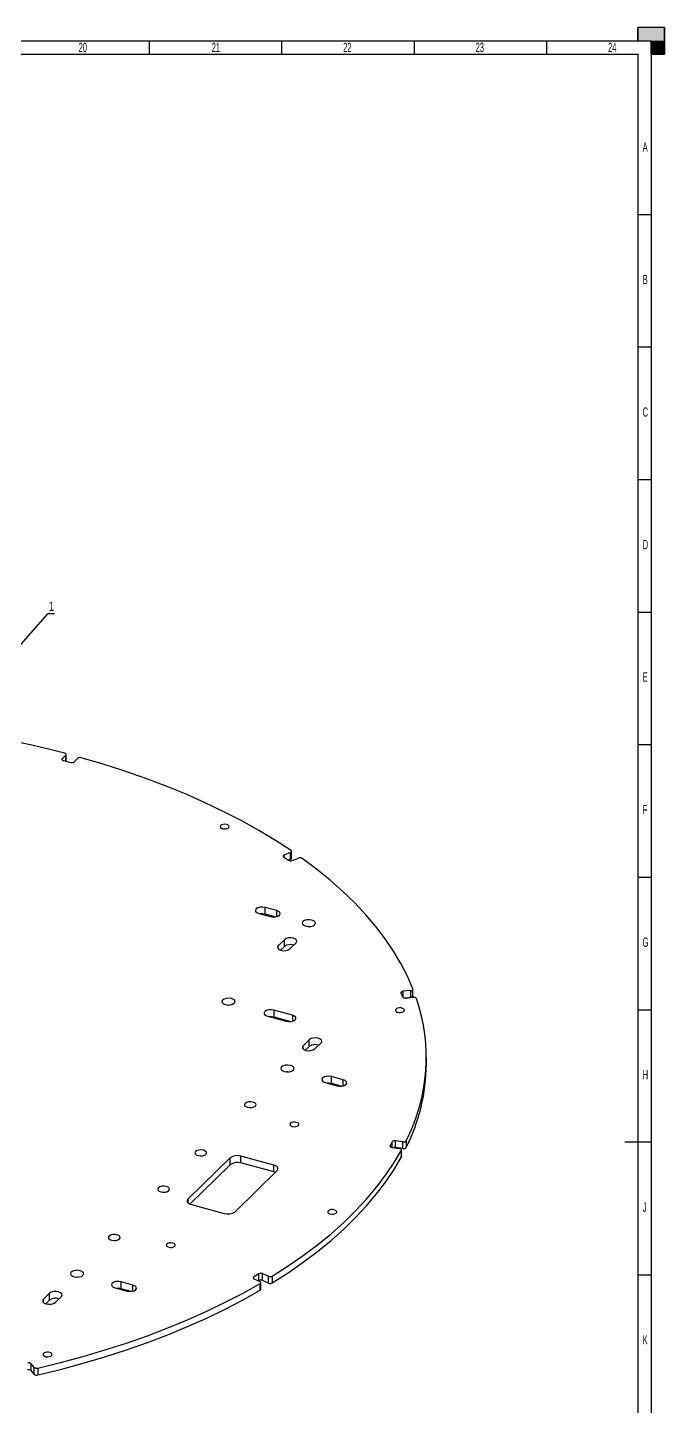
# Model space of a CAD drawing. Extents: x 0 to 1189, y 0 to 841.
# Drawn here: x 949 to 1189, y 321 to 841 of the extents above; entities that cross this region are included whole.
import ezdxf

# ---------------------------------------------------------------- set-up
doc = ezdxf.new("R2010")
doc.units = 0
doc.layers.get('0').update_dxf_attribs({"linetype": 'CONTINUOUS'})
doc.layers.add('BORDER', color=7, linetype='CONTINUOUS')
doc.layers.add('TRIM', color=7, linetype='CONTINUOUS')
doc.styles.add('SLDTEXTSTYLE0', font='TXT', dxfattribs={"width": 0.605})
doc.styles.add('SLDTEXTSTYLE2', font='TXT', dxfattribs={"width": 0.75})

# ---------------------------------------------------------------- blocks, each defined once
blk = doc.blocks.new('*U15')
at = {"layer": 'TRIM', "linetype": 'CONTINUOUS'}
for p, q in [((1179, 836), (1179, 841)), ((1189, 841), (1189, 836)), ((1184, 831), (1184, 836)), ((1189, 836), (1189, 831))]:
    blk.add_line(p, q, dxfattribs=at)
at = {"layer": 'TRIM', "linetype": 'CONTINUOUS', "extrusion": (0, 0, -1)}
for points in [[(-1179, 841), (-1189, 836), (-1179, 836)], [(-1179, 841), (-1189, 841), (-1189, 836)], [(-1184, 836), (-1189, 831), (-1184, 831)], [(-1184, 836), (-1189, 836), (-1189, 831)]]:
    blk.add_solid(points, dxfattribs=at)
blk = doc.blocks.new('*U58')
at = {"layer": 'BORDER', "color": 7, "style": 'SLDTEXTSTYLE0', "width": 0.605}
blk.add_text('24', height=3.5, dxfattribs=at).set_placement((1167.73, 831.77))
blk = doc.blocks.new('*U59')
at = {"layer": 'BORDER', "color": 7, "style": 'SLDTEXTSTYLE0', "width": 0.605}
blk.add_text('23', height=3.5, dxfattribs=at).set_placement((1117.74, 831.77))
blk = doc.blocks.new('*U60')
at = {"layer": 'BORDER', "color": 7, "style": 'SLDTEXTSTYLE0', "width": 0.605}
blk.add_text('20', height=3.5, dxfattribs=at).set_placement((967.91, 831.77))
blk = doc.blocks.new('*U61')
at = {"layer": 'BORDER', "color": 7, "style": 'SLDTEXTSTYLE0', "width": 0.605}
blk.add_text('21', height=3.5, dxfattribs=at).set_placement((1018.15, 831.77))
blk = doc.blocks.new('*U62')
at = {"layer": 'BORDER', "color": 7, "style": 'SLDTEXTSTYLE0', "width": 0.605}
blk.add_text('22', height=3.5, dxfattribs=at).set_placement((1067.74, 831.77))
blk = doc.blocks.new('*U81')
at = {"layer": 'BORDER', "color": 7, "style": 'SLDTEXTSTYLE0', "width": 0.605}
blk.add_text('A', height=3.5, dxfattribs=at).set_placement((1180.78, 794.22))
blk = doc.blocks.new('*U82')
at = {"layer": 'BORDER', "color": 7, "style": 'SLDTEXTSTYLE0', "width": 0.605}
blk.add_text('F', height=3.5, dxfattribs=at).set_placement((1180.79, 544.22))
blk = doc.blocks.new('*U83')
at = {"layer": 'BORDER', "color": 7, "style": 'SLDTEXTSTYLE0', "width": 0.605}
blk.add_text('E', height=3.5, dxfattribs=at).set_placement((1180.82, 594.22))
blk = doc.blocks.new('*U84')
at = {"layer": 'BORDER', "color": 7, "style": 'SLDTEXTSTYLE0', "width": 0.605}
blk.add_text('D', height=3.5, dxfattribs=at).set_placement((1180.79, 644.22))
blk = doc.blocks.new('*U85')
at = {"layer": 'BORDER', "color": 7, "style": 'SLDTEXTSTYLE0', "width": 0.605}
blk.add_text('C', height=3.5, dxfattribs=at).set_placement((1180.78, 694.22))
blk = doc.blocks.new('*U86')
at = {"layer": 'BORDER', "color": 7, "style": 'SLDTEXTSTYLE0', "width": 0.605}
blk.add_text('B', height=3.5, dxfattribs=at).set_placement((1180.81, 744.22))
blk = doc.blocks.new('*U87')
at = {"layer": 'BORDER', "color": 7, "style": 'SLDTEXTSTYLE0', "width": 0.605}
blk.add_text('G', height=3.5, dxfattribs=at).set_placement((1180.76, 494.22))
blk = doc.blocks.new('*U88')
at = {"layer": 'BORDER', "color": 7, "style": 'SLDTEXTSTYLE0', "width": 0.605}
blk.add_text('H', height=3.5, dxfattribs=at).set_placement((1180.8, 444.22))
blk = doc.blocks.new('*U89')
at = {"layer": 'BORDER', "color": 7, "style": 'SLDTEXTSTYLE0', "width": 0.605}
blk.add_text('J', height=3.5, dxfattribs=at).set_placement((1180.83, 394.22))
blk = doc.blocks.new('*U90')
at = {"layer": 'BORDER', "color": 7, "style": 'SLDTEXTSTYLE0', "width": 0.605}
blk.add_text('K', height=3.5, dxfattribs=at).set_placement((1180.8, 344.22))
blk = doc.blocks.new('*U140')
at = {"layer": 'BORDER', "color": 0, "style": 'SLDTEXTSTYLE2', "width": 0.75}
blk.add_text('1', height=3.5, dxfattribs=at).set_placement((0.4, 1.1))
blk = doc.blocks.new('SW_NOTE_2')
at = {"layer": 'BORDER', "color": 0}
blk.add_line((2.47, 0), (0, 0), dxfattribs=at)
blk.add_blockref('*U140', (0, 0))
blk = doc.blocks.new('_DOT')
at = {"color": 0, "linetype": 'BYBLOCK'}
blk.add_line((-0.5, 0), (-1, 0), dxfattribs=at)
at = {"color": 0, "linetype": 'BYBLOCK', "const_width": 0.5}
blk.add_lwpolyline([(-0.25, 0, 1), (0.25, 0, 1)], format="xyb", close=True, dxfattribs=at)
blk = doc.blocks.new('*U141')
at = {"layer": 'BORDER'}
blk.add_lwpolyline([(909.5, 566.75), (956.29, 619.87)], dxfattribs=at)
at = {"layer": 'BORDER', "xscale": 1.016, "yscale": 1.016, "zscale": 1.016, "rotation": 228.623026536621}
blk.add_blockref('_DOT', (908.83, 565.99), dxfattribs=at)

msp = doc.modelspace()

# ---------------------------------------------------------------- linework, layer by layer
at = {"color": 7, "linetype": 'CONTINUOUS'}
for p, q in [((963.12, 566.54), (961.74, 565.18)), ((962.15, 564.49), (964.81, 563.77)), ((963.24, 564.21), (963.24, 566.78)), ((963.24, 564.21), (963.24, 564.19)), ((966.16, 563.98), (967.55, 565.34)), ((1045.28, 528.14), (1047.06, 526.9)), ((1047.88, 529.78), (1045.49, 528.86)), ((1047.88, 527.2), (1047.07, 526.9)), ((1047.88, 527.2), (1047.88, 529.78)), ((1048.29, 527.62), (1048.29, 530.19)), ((1048.46, 526.79), (1050.85, 527.7)), ((1035.92, 506.82), (1040.35, 505.62)), ((1042.68, 507.89), (1038.26, 509.1)), ((1038.26, 506.52), (1038.26, 509.1)), ((1042.04, 505.5), (1038.26, 506.52)), ((1054.91, 501.86), (1054.65, 501.86)), ((1045.57, 496.92), (1043.23, 494.64)), ((1045.57, 494.35), (1044.13, 492.94)), ((1045.57, 494.35), (1045.57, 496.92)), ((1047.66, 493.44), (1049.99, 495.72)), ((1089.56, 476.83), (1090.12, 475.31)), ((1093.28, 477.71), (1090.35, 477.43)), ((1093.28, 475.14), (1090.85, 474.9)), ((1091.29, 474.9), (1094.21, 475.18)), ((1093.28, 475.14), (1093.28, 477.71)), ((1094.09, 475.65), (1094.09, 478.22)), ((1024.58, 472.26), (1024.31, 472.26)), ((1048.61, 468.43), (1041.53, 470.35)), ((1041.53, 470.35), (1041.53, 467.78)), ((1039.2, 468.08), (1046.27, 466.15)), ((1041.53, 467.78), (1047.97, 466.03)), ((1054.97, 459.19), (1052.63, 456.91)), ((1054.97, 456.62), (1054.97, 459.19)), ((1057.06, 455.71), (1059.39, 457.99)), ((1054.97, 456.62), (1053.53, 455.22)), ((1099.14, 449.96), (1099.14, 452.53)), ((1046.81, 447.05), (1046.54, 447.05)), ((1060.99, 442.99), (1065.41, 441.79)), ((1067.74, 444.07), (1063.32, 445.27)), ((1063.32, 442.7), (1063.32, 445.27)), ((1067.1, 441.67), (1063.32, 442.7)), ((1086.22, 420.69), (1085.45, 419.2)), ((1086.15, 418.57), (1089.03, 418.17)), ((1090.32, 420.66), (1087.44, 421.06)), ((1087.44, 418.49), (1087.44, 421.06)), ((1090.32, 418.09), (1087.44, 418.49)), ((1089.73, 414.97), (1089.73, 417.54)), ((1089.77, 415.11), (1089.77, 417.68)), ((1090.32, 418.09), (1090.32, 420.66)), ((1091.55, 421.03), (1091.55, 418.46)), ((1025.11, 414.6), (1009.25, 399.11)), ((1025.11, 412.03), (1009.94, 397.22)), ((1025.11, 412.03), (1025.11, 414.6)), ((1041.55, 411.88), (1029.17, 415.25)), ((1029.17, 412.67), (1029.17, 415.25)), ((1041.55, 409.31), (1029.17, 412.67)), ((1041.55, 409.31), (1041.55, 411.88)), ((1026.93, 394.31), (1042.8, 409.79)), ((1010.5, 397.03), (1022.88, 393.66)), ((967.47, 369.62), (967.21, 369.62)), ((1035.92, 370.87), (1033.97, 369.69)), ((1035.92, 368.29), (1035.92, 370.87)), ((1039.59, 369.92), (1037.33, 370.92)), ((1037.33, 368.35), (1037.33, 370.92)), ((1039.59, 367.35), (1039.59, 369.92)), ((1041.01, 369.98), (1041.01, 367.41)), ((981.65, 365.56), (986.07, 364.36)), ((988.41, 366.63), (983.98, 367.84)), ((983.98, 365.26), (983.98, 367.84)), ((987.77, 364.24), (983.98, 365.26)), ((1034.08, 368.97), (1036.33, 367.97)), ((1035.92, 368.29), (1035.78, 368.21)), ((1036.43, 364.67), (1036.43, 367.24)), ((1036.68, 365.01), (1036.68, 367.58)), ((1039.59, 367.35), (1037.33, 368.35)), ((956.96, 363.53), (954.63, 361.26)), ((956.96, 360.96), (955.52, 359.56)), ((956.96, 360.96), (956.96, 363.53)), ((959.05, 360.05), (961.38, 362.33)), ((951.14, 335.54), (949.95, 336.95)), ((949.95, 334.38), (949.95, 336.95)), ((951.14, 332.97), (949.95, 334.38)), ((951.14, 332.97), (951.14, 335.54)), ((952.47, 335.28), (952.47, 332.71))]:
    msp.add_line(p, q, dxfattribs=at)
at = {"color": 8, "linetype": 'CONTINUOUS'}
for p, q in [((961.74, 564.7), (961.74, 565.18)), ((963.12, 564.22), (963.12, 566.54)), ((1045.49, 528), (1045.49, 528.86)), ((1042.68, 505.62), (1042.68, 507.89)), ((1043.23, 493.44), (1043.23, 494.64)), ((1090.35, 475.06), (1090.35, 477.43)), ((1048.61, 468.43), (1048.61, 466.15)), ((1052.63, 455.71), (1052.63, 456.91)), ((1067.74, 441.79), (1067.74, 444.07)), ((1085.45, 418.93), (1085.45, 419.2)), ((1086.22, 418.56), (1086.22, 420.69)), ((1009.25, 397.67), (1009.25, 399.11)), ((1033.97, 369.02), (1033.97, 369.69)), ((988.41, 364.36), (988.41, 366.63)), ((954.63, 360.05), (954.63, 361.26))]:
    msp.add_line(p, q, dxfattribs=at)
at = {"color": 7, "linetype": 'CONTINUOUS', "flags": 128}
for points in [[(963.12, 566.54), (963.2, 566.63), (963.24, 566.73), (963.23, 566.83), (963.19, 566.93), (963.12, 567.03), (963, 567.11), (962.86, 567.18), (962.69, 567.24)], [(961.74, 565.18), (961.66, 565.09), (961.62, 564.99), (961.63, 564.89), (961.66, 564.79), (961.74, 564.7), (961.85, 564.61), (961.99, 564.54), (962.15, 564.49)], [(1048.08, 530.5), (1042.15, 534.36), (1035.93, 538.1), (1029.44, 541.72), (1022.69, 545.2), (1015.68, 548.55), (1008.43, 551.76), (1000.95, 554.83), (993.24, 557.74), (985.33, 560.5), (977.21, 563.11), (968.91, 565.55)], [(1021.86, 540.2), (1021.49, 539.92), (1021.35, 539.58), (1021.47, 539.25), (1021.83, 538.96), (1022.38, 538.77), (1023.03, 538.69), (1023.68, 538.76), (1024.23, 538.94), (1024.61, 539.22), (1024.75, 539.56), (1024.63, 539.89), (1024.27, 540.18), (1023.72, 540.37), (1023.07, 540.44), (1022.42, 540.38), (1021.86, 540.2)], [(1045.49, 528.86), (1045.34, 528.8), (1045.23, 528.72), (1045.14, 528.63), (1045.1, 528.53), (1045.09, 528.43), (1045.11, 528.33), (1045.18, 528.23), (1045.28, 528.14)], [(1047.88, 529.78), (1048.03, 529.84), (1048.15, 529.93), (1048.23, 530.02), (1048.28, 530.12), (1048.29, 530.22), (1048.26, 530.32), (1048.19, 530.42), (1048.08, 530.5)], [(1094.07, 478.32), (1091.98, 483.13), (1089.53, 487.89), (1086.73, 492.59), (1083.58, 497.24), (1080.09, 501.83), (1076.26, 506.34), (1072.1, 510.77), (1067.61, 515.12), (1062.8, 519.38), (1057.69, 523.54), (1052.26, 527.59)], [(1038.26, 509.1), (1037.32, 509.24), (1036.35, 509.19), (1035.49, 508.95), (1034.88, 508.56), (1034.6, 508.08), (1034.7, 507.58), (1035.17, 507.13), (1035.92, 506.82)], [(1038.26, 506.52), (1037.32, 506.67), (1036.56, 506.64)], [(1040.35, 505.62), (1041.28, 505.47), (1042.25, 505.52), (1043.11, 505.76), (1043.72, 506.15), (1044, 506.64), (1043.9, 507.14), (1043.44, 507.58), (1042.68, 507.89)], [(1053.61, 502.01), (1054.55, 501.87), (1055.52, 501.92), (1056.38, 502.16), (1056.99, 502.55), (1057.27, 503.03), (1057.17, 503.53), (1056.7, 503.97), (1055.95, 504.29), (1055.01, 504.43), (1054.04, 504.38), (1053.18, 504.14), (1052.57, 503.75), (1052.29, 503.27), (1052.39, 502.77), (1052.86, 502.33), (1053.61, 502.01)], [(1043.23, 494.64), (1042.96, 494.16), (1043.06, 493.66), (1043.52, 493.22), (1044.28, 492.9), (1045.21, 492.76), (1046.18, 492.81), (1047.04, 493.05), (1047.66, 493.44)], [(1049.99, 495.72), (1050.27, 496.2), (1050.17, 496.7), (1049.7, 497.14), (1048.95, 497.46), (1048.01, 497.6), (1047.04, 497.55), (1046.18, 497.31), (1045.57, 496.92)], [(1023.28, 472.4), (1024.21, 472.26), (1025.18, 472.31), (1026.04, 472.55), (1026.65, 472.94), (1026.93, 473.42), (1026.83, 473.92), (1026.37, 474.36), (1025.61, 474.68), (1024.68, 474.82), (1023.71, 474.77), (1022.85, 474.53), (1022.23, 474.14), (1021.95, 473.66), (1022.06, 473.16), (1022.52, 472.72), (1023.28, 472.4)], [(1090.35, 477.43), (1090.17, 477.4), (1089.99, 477.35), (1089.84, 477.29), (1089.71, 477.21), (1089.62, 477.12), (1089.56, 477.03), (1089.54, 476.93), (1089.56, 476.83)], [(1093.28, 477.71), (1093.47, 477.74), (1093.64, 477.79), (1093.8, 477.85), (1093.92, 477.93), (1094.02, 478.02), (1094.07, 478.12), (1094.09, 478.22), (1094.07, 478.32)], [(1094.09, 475.65), (1094.07, 475.55), (1094.02, 475.45), (1093.92, 475.36), (1093.8, 475.28), (1093.64, 475.22), (1093.47, 475.17), (1093.28, 475.14)], [(1041.53, 470.35), (1040.6, 470.5), (1039.62, 470.45), (1038.77, 470.21), (1038.15, 469.82), (1037.87, 469.33), (1037.97, 468.83), (1038.44, 468.39), (1039.2, 468.08)], [(1046.27, 466.15), (1047.21, 466.01), (1048.18, 466.06), (1049.03, 466.3), (1049.65, 466.69), (1049.93, 467.17), (1049.83, 467.67), (1049.36, 468.11), (1048.61, 468.43)], [(1088.93, 471.16), (1088.31, 471.05), (1087.81, 470.82), (1087.53, 470.51), (1087.49, 470.17), (1087.71, 469.85), (1088.15, 469.6), (1088.75, 469.45), (1089.41, 469.43), (1090.04, 469.54), (1090.53, 469.77), (1090.82, 470.08), (1090.86, 470.42), (1090.63, 470.74), (1090.19, 471), (1089.59, 471.15), (1088.93, 471.16)], [(1039.84, 467.9), (1040.6, 467.93), (1041.53, 467.78)], [(1059.39, 457.99), (1059.67, 458.47), (1059.57, 458.97), (1059.1, 459.41), (1058.34, 459.73), (1057.41, 459.87), (1056.44, 459.82), (1055.58, 459.58), (1054.97, 459.19)], [(1052.63, 456.91), (1052.36, 456.43), (1052.46, 455.93), (1052.92, 455.49), (1053.68, 455.17), (1054.61, 455.03), (1055.58, 455.08), (1056.44, 455.32), (1057.06, 455.71)], [(1045.51, 447.2), (1046.45, 447.06), (1047.42, 447.11), (1048.27, 447.35), (1048.89, 447.74), (1049.17, 448.22), (1049.07, 448.72), (1048.6, 449.16), (1047.84, 449.48), (1046.91, 449.62), (1045.94, 449.57), (1045.08, 449.33), (1044.47, 448.94), (1044.19, 448.46), (1044.29, 447.96), (1044.75, 447.52), (1045.51, 447.2)], [(1063.32, 445.27), (1062.39, 445.42), (1061.42, 445.36), (1060.56, 445.12), (1059.94, 444.73), (1059.67, 444.25), (1059.77, 443.75), (1060.23, 443.31), (1060.99, 442.99)], [(1063.32, 442.7), (1062.39, 442.84), (1061.63, 442.82)], [(1065.41, 441.79), (1066.34, 441.65), (1067.32, 441.7), (1068.17, 441.94), (1068.79, 442.33), (1069.07, 442.81), (1068.97, 443.31), (1068.5, 443.75), (1067.74, 444.07)], [(1031.65, 433.67), (1032.47, 433.55), (1033.33, 433.59), (1034.08, 433.8), (1034.62, 434.15), (1034.87, 434.57), (1034.78, 435.01), (1034.37, 435.4), (1033.7, 435.68), (1032.88, 435.8), (1032.03, 435.76), (1031.27, 435.55), (1030.73, 435.2), (1030.49, 434.78), (1030.57, 434.34), (1030.98, 433.95), (1031.65, 433.67)], [(1048.56, 426.45), (1049.2, 426.36), (1049.86, 426.39), (1050.44, 426.56), (1050.86, 426.82), (1051.05, 427.15), (1050.98, 427.49), (1050.67, 427.79), (1050.15, 428), (1049.52, 428.1), (1048.86, 428.07), (1048.27, 427.9), (1047.85, 427.64), (1047.67, 427.31), (1047.73, 426.97), (1048.05, 426.67), (1048.56, 426.45)], [(1012.98, 415.45), (1013.8, 415.33), (1014.66, 415.37), (1015.41, 415.58), (1015.95, 415.93), (1016.2, 416.35), (1016.11, 416.79), (1015.7, 417.18), (1015.04, 417.46), (1014.21, 417.58), (1013.36, 417.54), (1012.6, 417.33), (1012.06, 416.98), (1011.82, 416.56), (1011.91, 416.12), (1012.32, 415.73), (1012.98, 415.45)], [(1041.01, 369.98), (1047, 373.82), (1052.7, 377.78), (1058.1, 381.84), (1063.19, 386.01), (1067.97, 390.27), (1072.43, 394.62), (1076.57, 399.06), (1080.37, 403.58), (1083.84, 408.17), (1086.96, 412.82), (1089.73, 417.54)], [(1085.45, 419.2), (1085.41, 419.1), (1085.42, 419), (1085.46, 418.9), (1085.55, 418.81), (1085.66, 418.73), (1085.8, 418.66), (1085.97, 418.61), (1086.15, 418.57)], [(1089.73, 417.54), (1089.77, 417.64), (1089.76, 417.74), (1089.72, 417.84), (1089.64, 417.93), (1089.52, 418.01), (1089.38, 418.08), (1089.21, 418.14), (1089.03, 418.17)], [(1041.01, 367.41), (1047, 371.25), (1052.7, 375.2), (1058.1, 379.27), (1063.19, 383.43), (1067.97, 387.7), (1072.43, 392.05), (1076.57, 396.49), (1080.37, 401.01), (1083.84, 405.6), (1086.96, 410.25), (1089.73, 414.97)], [(1042.8, 409.79), (1043.02, 410.07), (1043.14, 410.37), (1043.13, 410.67), (1043.01, 410.97), (1042.79, 411.25), (1042.46, 411.5), (1042.04, 411.71), (1041.55, 411.88)], [(1089.77, 415.11), (1089.77, 415.07), (1089.73, 414.97)], [(1042.11, 409.11), (1042.04, 409.14), (1041.55, 409.31)], [(1001.03, 403.79), (1000.21, 403.92), (999.36, 403.87), (998.6, 403.66), (998.06, 403.32), (997.82, 402.89), (997.91, 402.45), (998.31, 402.07), (998.98, 401.79), (999.8, 401.66), (1000.66, 401.71), (1001.41, 401.92), (1001.95, 402.26), (1002.2, 402.68), (1002.11, 403.12), (1001.7, 403.51), (1001.03, 403.79)], [(1009.25, 399.11), (1009.02, 398.83), (1008.91, 398.54), (1008.91, 398.23), (1009.03, 397.94), (1009.26, 397.66), (1009.59, 397.41), (1010.01, 397.19), (1010.5, 397.03)], [(1064.4, 395.01), (1063.77, 395.11), (1063.11, 395.07), (1062.53, 394.91), (1062.11, 394.65), (1061.92, 394.32), (1061.99, 393.98), (1062.3, 393.68), (1062.82, 393.46), (1063.45, 393.37), (1064.11, 393.4), (1064.7, 393.56), (1065.11, 393.83), (1065.3, 394.16), (1065.24, 394.5), (1064.92, 394.8), (1064.4, 395.01)], [(982.37, 385.57), (981.54, 385.7), (980.69, 385.65), (979.94, 385.44), (979.39, 385.1), (979.15, 384.67), (979.24, 384.23), (979.65, 383.84), (980.31, 383.57), (981.14, 383.44), (981.99, 383.49), (982.74, 383.7), (983.29, 384.04), (983.53, 384.46), (983.44, 384.9), (983.03, 385.29), (982.37, 385.57)], [(1001.9, 380.9), (1002.53, 380.81), (1003.19, 380.84), (1003.77, 381), (1004.19, 381.27), (1004.38, 381.6), (1004.31, 381.94), (1004, 382.24), (1003.48, 382.45), (1002.85, 382.55), (1002.19, 382.51), (1001.6, 382.35), (1001.18, 382.09), (1001, 381.76), (1001.06, 381.42), (1001.38, 381.12), (1001.9, 380.9)], [(966.17, 369.76), (967.11, 369.62), (968.08, 369.67), (968.94, 369.91), (969.55, 370.3), (969.83, 370.78), (969.73, 371.28), (969.26, 371.73), (968.51, 372.04), (967.57, 372.19), (966.6, 372.13), (965.74, 371.89), (965.13, 371.5), (964.85, 371.02), (964.95, 370.52), (965.42, 370.08), (966.17, 369.76)], [(1033.97, 369.69), (1033.86, 369.61), (1033.78, 369.52), (1033.73, 369.42), (1033.73, 369.32), (1033.76, 369.22), (1033.83, 369.13), (1033.94, 369.04), (1034.08, 368.97)], [(952.47, 335.28), (961.1, 337.4), (969.56, 339.69), (977.85, 342.14), (985.95, 344.76), (993.85, 347.53), (1001.54, 350.46), (1009.01, 353.53), (1016.24, 356.76), (1023.23, 360.12), (1029.96, 363.61), (1036.43, 367.24)], [(952.47, 332.71), (961.1, 334.83), (969.56, 337.12), (977.85, 339.57), (985.95, 342.19), (993.85, 344.96), (1001.54, 347.89), (1009.01, 350.96), (1016.24, 354.18), (1023.23, 357.54), (1029.96, 361.04), (1036.43, 364.67)], [(961.38, 362.33), (961.66, 362.81), (961.56, 363.31), (961.1, 363.75), (960.34, 364.07), (959.4, 364.21), (958.43, 364.16), (957.58, 363.92), (956.96, 363.53)], [(983.98, 367.84), (983.05, 367.98), (982.08, 367.93), (981.22, 367.69), (980.61, 367.3), (980.33, 366.82), (980.43, 366.32), (980.89, 365.87), (981.65, 365.56)], [(983.98, 365.26), (983.05, 365.41), (982.29, 365.38)], [(986.07, 364.36), (987.01, 364.21), (987.98, 364.26), (988.83, 364.5), (989.45, 364.89), (989.73, 365.38), (989.63, 365.88), (989.16, 366.32), (988.41, 366.63)], [(1036.43, 367.24), (1036.54, 367.32), (1036.63, 367.41), (1036.67, 367.51), (1036.68, 367.61), (1036.64, 367.71), (1036.57, 367.81), (1036.47, 367.9), (1036.33, 367.97)], [(954.63, 361.26), (954.35, 360.77), (954.45, 360.27), (954.91, 359.83), (955.67, 359.52), (956.61, 359.37), (957.58, 359.42), (958.43, 359.66), (959.05, 360.05)], [(957.65, 340.83), (957.25, 341.1), (956.68, 341.27), (956.02, 341.32), (955.38, 341.23), (954.85, 341.02), (954.52, 340.73), (954.43, 340.39), (954.6, 340.06), (955.01, 339.79), (955.58, 339.61), (956.24, 339.57), (956.88, 339.66), (957.41, 339.86), (957.74, 340.16), (957.83, 340.5), (957.65, 340.83)]]:
    msp.add_lwpolyline(points, dxfattribs=at)
at = {"color": 7, "linetype": 'CONTINUOUS'}
for centre, radius, start, end in [((851.65, 133.79), 447.45, 75.6302, 88.6952), ((965.27, 565.24), 1.54, 252.696, 305.3989), ((968.44, 564.08), 1.54, 72.2938, 125.3586), ((1047.88, 528.35), 1.66, 240.5721, 290.5889), ((1047.77, 527.72), 0.53, 282.4225, 348.7714), ((1051.44, 526.16), 1.65, 60.0673, 110.6717), ((1047.81, 491.2), 3.86, 70.5539, 125.4125), ((1091.03, 476.03), 1.16, 218.3348, 283.0179), ((1030.14, 452.42), 68.96, 332.9271, 18.9061), ((1094.47, 474.07), 1.15, 37.5249, 103.2855), ((1057.21, 453.47), 3.86, 70.5539, 125.4125), ((1028.4, 450.35), 70.74, 333.2067, 359.6818), ((1087.14, 419.83), 1.26, 76.2065, 136.9608), ((1087.19, 416.62), 1.89, 82.1521, 100.2348), ((1090.62, 421.88), 1.25, 255.9778, 317.6993), ((1090.62, 419.3), 1.25, 255.9778, 317.6993), ((1027.79, 410.83), 4.62, 72.696, 125.3989), ((1027.79, 408.26), 4.62, 72.696, 125.3989), ((1024.26, 398.07), 4.62, 252.696, 305.3989), ((1036.69, 369.36), 1.69, 67.5378, 116.9213), ((1040.24, 371.48), 1.68, 247.4763, 297.3995), ((1036.69, 366.79), 1.69, 67.5378, 116.9213), ((1036.26, 365.05), 0.419, 293.3587, 353.9895), ((1040.24, 368.91), 1.68, 247.4763, 297.3995), ((959.2, 357.81), 3.86, 70.5539, 125.4125), ((949.04, 335.81), 1.46, 51.2166, 105.9705), ((949.04, 333.24), 1.46, 51.2166, 105.9705), ((952.06, 336.69), 1.47, 231.2792, 286.3668), ((952.06, 334.12), 1.47, 231.2792, 286.3668)]:
    msp.add_arc(centre, radius, start, end, dxfattribs=at)
at = {"layer": 'BORDER'}
for p, q in [((15, 836), (1184, 836)), ((994.5, 836), (994.5, 831)), ((1044.5, 836), (1044.5, 831)), ((1094.5, 836), (1094.5, 831)), ((1144.5, 836), (1144.5, 831)), ((1184, 836), (1184, 5)), ((20, 831), (1179, 831)), ((1179, 831), (1179, 10)), ((1179, 770.5), (1184, 770.5)), ((1179, 720.5), (1184, 720.5)), ((1179, 670.5), (1184, 670.5)), ((1179, 620.5), (1184, 620.5)), ((1179, 570.5), (1184, 570.5)), ((1179, 520.5), (1184, 520.5)), ((1179, 470.5), (1184, 470.5)), ((1184, 420.5), (1174, 420.5)), ((1179, 370.5), (1184, 370.5))]:
    msp.add_line(p, q, dxfattribs=at)
at = {"layer": 'TRIM'}
for p, q in [((1179, 841), (1179, 836)), ((1189, 841), (1179, 841)), ((1189, 831), (1189, 841)), ((1179, 836), (1184, 836)), ((1184, 836), (1184, 831)), ((1184, 831), (1189, 831))]:
    msp.add_line(p, q, dxfattribs=at)

# ---------------------------------------------------------------- block references
for name in ['*U60', '*U61', '*U62', '*U59', '*U58', '*U81', '*U86', '*U85', '*U84', '*U141', '*U83', '*U82', '*U87', '*U88', '*U89', '*U90']:
    msp.add_blockref(name, (0, 0))
at = {"layer": 'BORDER'}
msp.add_blockref('SW_NOTE_2', (956.29, 619.87), dxfattribs=at)
at = {"layer": 'TRIM', "linetype": 'CONTINUOUS'}
msp.add_blockref('*U15', (0, 0), dxfattribs=at)

doc.saveas('drawing.dxf')
